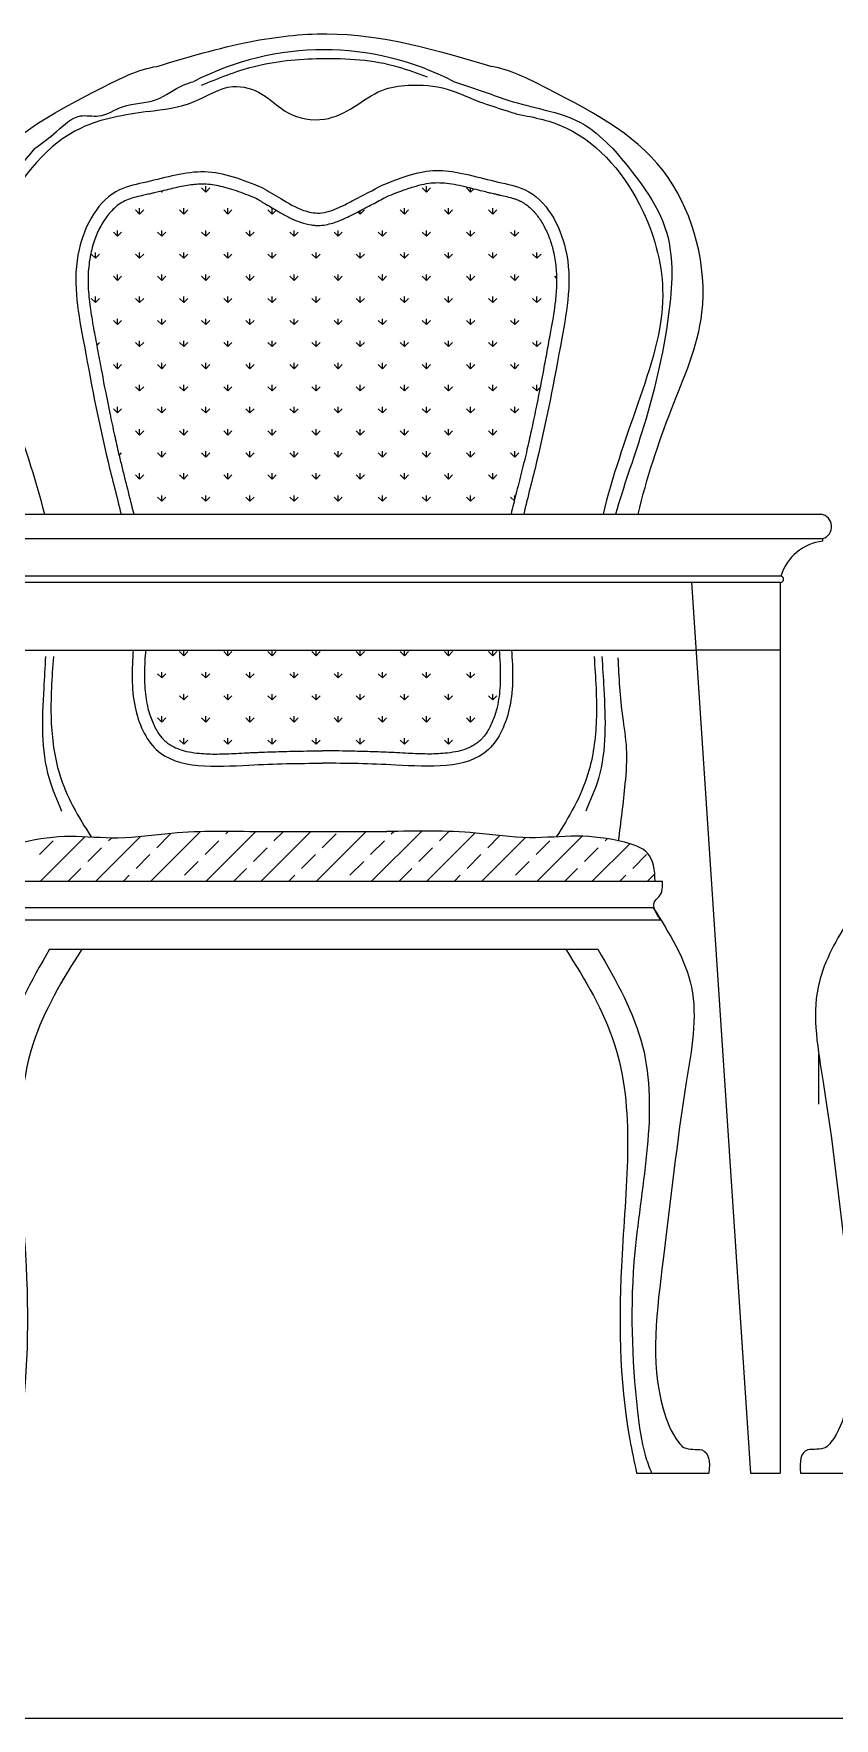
# Model space of a CAD drawing. Header units: millimetres. Extents: x 37301 to 64830, y 24173 to 38860.
# Drawn here: x 44970 to 45622, y 28627 to 29997 of the extents above; entities that cross this region are included whole.
import ezdxf

# ---------------------------------------------------------------- set-up
doc = ezdxf.new("R2010")
doc.units = ezdxf.units.MM
doc.layers.add('www.cad-blocks.net', color=7, linetype='Continuous')

# ---------------------------------------------------------------- blocks, each defined once
blk = doc.blocks.new('A$C6C6C41A0')
for p, q in [((1533.7, 1041.9), (1533, 1042.5)), ((1533.7, 1041.9), (1534.7, 1042.9)), ((1533.7, 1041.9), (1533.7, 1042.7)), ((1569.6, 1041.9), (1566.2, 1045.2)), ((1569.6, 1041.9), (1569.6, 1046.7)), ((1569.6, 1041.9), (1572.9, 1045.2)), ((1749.2, 1041.9), (1745.8, 1045.2)), ((1749.2, 1041.9), (1749.2, 1046.7)), ((1749.2, 1041.9), (1752.5, 1045.2)), ((1785.1, 1041.9), (1781.7, 1045.2)), ((1785.1, 1041.9), (1785.1, 1045.3)), ((1785.1, 1041.9), (1787.8, 1044.6)), ((1515.7, 1023.9), (1515.7, 1028.7)), ((1551.6, 1023.9), (1551.6, 1028.7)), ((1587.5, 1023.9), (1587.5, 1028.7)), ((1623.5, 1023.9), (1623.5, 1028.7)), ((1731.2, 1023.9), (1731.2, 1028.7)), ((1767.2, 1023.9), (1767.2, 1028.7)), ((1803.1, 1023.9), (1803.1, 1028.7)), ((1515.7, 1023.9), (1512.3, 1027.3)), ((1515.7, 1023.9), (1519.1, 1027.3)), ((1551.6, 1023.9), (1548.2, 1027.3)), ((1551.6, 1023.9), (1555, 1027.3)), ((1587.5, 1023.9), (1584.2, 1027.3)), ((1587.5, 1023.9), (1590.9, 1027.3)), ((1623.5, 1023.9), (1620.1, 1027.3)), ((1623.5, 1023.9), (1626.8, 1027.2)), ((1695.3, 1023.9), (1693.4, 1025.8)), ((1695.3, 1023.9), (1698.7, 1027.3)), ((1695.3, 1023.9), (1695.3, 1026.8)), ((1731.2, 1023.9), (1727.9, 1027.3)), ((1731.2, 1023.9), (1734.6, 1027.3)), ((1767.1, 1023.9), (1763.8, 1027.3)), ((1767.1, 1023.9), (1770.5, 1027.3)), ((1803.1, 1023.9), (1799.7, 1027.3)), ((1803.1, 1023.9), (1806.4, 1027.3)), ((1497.7, 1006), (1494.4, 1009.3)), ((1497.7, 1006), (1497.7, 1010.7)), ((1497.7, 1006), (1501.1, 1009.3)), ((1533.7, 1006), (1530.3, 1009.3)), ((1533.7, 1006), (1533.7, 1010.7)), ((1533.7, 1006), (1537, 1009.3)), ((1569.6, 1006), (1566.2, 1009.3)), ((1569.6, 1006), (1569.6, 1010.7)), ((1569.6, 1006), (1572.9, 1009.3)), ((1605.5, 1006), (1602.1, 1009.3)), ((1605.5, 1006), (1605.5, 1010.7)), ((1605.5, 1006), (1608.9, 1009.3)), ((1641.4, 1006), (1638.1, 1009.3)), ((1641.4, 1006), (1641.4, 1010.7)), ((1641.4, 1006), (1644.8, 1009.3)), ((1677.3, 1006), (1674, 1009.3)), ((1677.3, 1006), (1677.3, 1010.7)), ((1677.3, 1006), (1680.7, 1009.3)), ((1713.3, 1006), (1709.9, 1009.3)), ((1713.3, 1006), (1713.3, 1010.7)), ((1713.3, 1006), (1716.6, 1009.3)), ((1749.2, 1006), (1745.8, 1009.3)), ((1749.2, 1006), (1749.2, 1010.7)), ((1749.2, 1006), (1752.5, 1009.3)), ((1785.1, 1006), (1781.7, 1009.3)), ((1785.1, 1006), (1785.1, 1010.7)), ((1785.1, 1006), (1788.5, 1009.3)), ((1821, 1006), (1817.7, 1009.3)), ((1821, 1006), (1821, 1010.7)), ((1821, 1006), (1824.4, 1009.3)), ((1479.8, 988), (1476.4, 991.4)), ((1479.8, 988), (1479.8, 992.8)), ((1479.8, 988), (1483.1, 991.4)), ((1515.7, 988), (1512.3, 991.4)), ((1515.7, 988), (1515.7, 992.8)), ((1515.7, 988), (1519.1, 991.4)), ((1551.6, 988), (1548.2, 991.4)), ((1551.6, 988), (1551.6, 992.8)), ((1551.6, 988), (1555, 991.4)), ((1587.5, 988), (1584.2, 991.4)), ((1587.5, 988), (1587.5, 992.8)), ((1587.5, 988), (1590.9, 991.4)), ((1623.5, 988), (1620.1, 991.4)), ((1623.5, 988), (1623.5, 992.8)), ((1623.5, 988), (1626.8, 991.4)), ((1659.4, 988), (1656, 991.4)), ((1659.4, 988), (1659.4, 992.8)), ((1659.4, 988), (1662.7, 991.4)), ((1695.3, 988), (1691.9, 991.4)), ((1695.3, 988), (1695.3, 992.8)), ((1695.3, 988), (1698.7, 991.4)), ((1731.2, 988), (1727.9, 991.4)), ((1731.2, 988), (1731.2, 992.8)), ((1731.2, 988), (1734.6, 991.4)), ((1767.1, 988), (1763.8, 991.4)), ((1767.1, 988), (1770.5, 991.4)), ((1767.2, 988), (1767.2, 992.8)), ((1803.1, 988), (1799.7, 991.4)), ((1803.1, 988), (1803.1, 992.8)), ((1803.1, 988), (1806.4, 991.4)), ((1839, 988), (1835.6, 991.4)), ((1839, 988), (1839, 992.8)), ((1839, 988), (1842.4, 991.4)), ((1497.7, 970), (1494.4, 973.4)), ((1497.7, 970.1), (1497.7, 974.8)), ((1497.7, 970), (1501.1, 973.4)), ((1533.7, 970), (1530.3, 973.4)), ((1533.7, 970.1), (1533.7, 974.8)), ((1533.7, 970), (1537, 973.4)), ((1569.6, 970), (1566.2, 973.4)), ((1569.6, 970.1), (1569.6, 974.8)), ((1569.6, 970), (1572.9, 973.4)), ((1605.5, 970), (1602.1, 973.4)), ((1605.5, 970.1), (1605.5, 974.8)), ((1605.5, 970), (1608.9, 973.4)), ((1641.4, 970), (1638.1, 973.4)), ((1641.4, 970.1), (1641.4, 974.8)), ((1641.4, 970), (1644.8, 973.4)), ((1677.3, 970), (1674, 973.4)), ((1677.3, 970.1), (1677.3, 974.8)), ((1677.3, 970), (1680.7, 973.4)), ((1713.3, 970), (1709.9, 973.4)), ((1713.3, 970.1), (1713.3, 974.8)), ((1713.3, 970), (1716.6, 973.4)), ((1749.2, 970), (1745.8, 973.4)), ((1749.2, 970.1), (1749.2, 974.8)), ((1749.2, 970), (1752.5, 973.4)), ((1785.1, 970), (1781.7, 973.4)), ((1785.1, 970.1), (1785.1, 974.8)), ((1785.1, 970), (1788.5, 973.4)), ((1821, 970), (1817.7, 973.4)), ((1821, 970.1), (1821, 974.8)), ((1821, 970), (1824.4, 973.4)), ((1855.1, 971.9), (1853.6, 973.4)), ((1479.8, 952.1), (1476.4, 955.4)), ((1479.8, 952.1), (1479.8, 956.9)), ((1479.8, 952.1), (1483.1, 955.4)), ((1515.7, 952.1), (1512.3, 955.4)), ((1515.7, 952.1), (1515.7, 956.9)), ((1515.7, 952.1), (1519.1, 955.4)), ((1551.6, 952.1), (1548.2, 955.4)), ((1551.6, 952.1), (1551.6, 956.9)), ((1551.6, 952.1), (1555, 955.4)), ((1587.5, 952.1), (1584.2, 955.4)), ((1587.5, 952.1), (1587.5, 956.9)), ((1587.5, 952.1), (1590.9, 955.4)), ((1623.5, 952.1), (1620.1, 955.4)), ((1623.5, 952.1), (1623.5, 956.9)), ((1623.5, 952.1), (1626.8, 955.4)), ((1659.4, 952.1), (1656, 955.4)), ((1659.4, 952.1), (1659.4, 956.9)), ((1659.4, 952.1), (1662.7, 955.4)), ((1695.3, 952.1), (1691.9, 955.4)), ((1695.3, 952.1), (1695.3, 956.9)), ((1695.3, 952.1), (1698.7, 955.4)), ((1731.2, 952.1), (1727.9, 955.4)), ((1731.2, 952.1), (1731.2, 956.9)), ((1731.2, 952.1), (1734.6, 955.4)), ((1767.1, 952.1), (1763.8, 955.4)), ((1767.1, 952.1), (1770.5, 955.4)), ((1767.2, 952.1), (1767.2, 956.9)), ((1803.1, 952.1), (1799.7, 955.4)), ((1803.1, 952.1), (1803.1, 956.9)), ((1803.1, 952.1), (1806.4, 955.4)), ((1839, 952.1), (1835.6, 955.4)), ((1839, 952.1), (1839, 956.9)), ((1839, 952.1), (1842.4, 955.4)), ((1497.7, 934.1), (1494.4, 937.5)), ((1497.7, 934.1), (1497.7, 938.9)), ((1497.7, 934.1), (1501.1, 937.5)), ((1533.7, 934.1), (1530.3, 937.5)), ((1533.7, 934.1), (1533.7, 938.9)), ((1533.7, 934.1), (1537, 937.5)), ((1569.6, 934.1), (1566.2, 937.5)), ((1569.6, 934.1), (1569.6, 938.9)), ((1569.6, 934.1), (1572.9, 937.5)), ((1605.5, 934.1), (1602.1, 937.5)), ((1605.5, 934.1), (1605.5, 938.9)), ((1605.5, 934.1), (1608.9, 937.5)), ((1641.4, 934.1), (1638.1, 937.5)), ((1641.4, 934.1), (1641.4, 938.9)), ((1641.4, 934.1), (1644.8, 937.5)), ((1677.3, 934.1), (1674, 937.5)), ((1677.3, 934.1), (1677.3, 938.9)), ((1677.3, 934.1), (1680.7, 937.5)), ((1713.3, 934.1), (1709.9, 937.5)), ((1713.3, 934.1), (1713.3, 938.9)), ((1713.3, 934.1), (1716.6, 937.5)), ((1749.2, 934.1), (1745.8, 937.5)), ((1749.2, 934.1), (1749.2, 938.9)), ((1749.2, 934.1), (1752.5, 937.5)), ((1785.1, 934.1), (1781.7, 937.5)), ((1785.1, 934.1), (1785.1, 938.9)), ((1785.1, 934.1), (1788.5, 937.5)), ((1821, 934.1), (1817.7, 937.5)), ((1821, 934.1), (1821, 938.9)), ((1821, 934.1), (1824.4, 937.5)), ((1480.8, 917.2), (1483.1, 919.5)), ((1515.7, 916.2), (1512.3, 919.5)), ((1515.7, 916.2), (1515.7, 920.9)), ((1515.7, 916.2), (1519.1, 919.5)), ((1551.6, 916.2), (1548.2, 919.5)), ((1551.6, 916.2), (1551.6, 920.9)), ((1551.6, 916.2), (1555, 919.5)), ((1587.5, 916.2), (1584.2, 919.5)), ((1587.5, 916.2), (1587.5, 920.9)), ((1587.5, 916.2), (1590.9, 919.5)), ((1623.5, 916.2), (1620.1, 919.5)), ((1623.5, 916.2), (1623.5, 920.9)), ((1623.5, 916.2), (1626.8, 919.5)), ((1659.4, 916.2), (1656, 919.5)), ((1659.4, 916.2), (1659.4, 920.9)), ((1659.4, 916.2), (1662.7, 919.5)), ((1695.3, 916.2), (1691.9, 919.5)), ((1695.3, 916.2), (1695.3, 920.9)), ((1695.3, 916.2), (1698.7, 919.5)), ((1731.2, 916.2), (1727.9, 919.5)), ((1731.2, 916.2), (1731.2, 920.9)), ((1731.2, 916.2), (1734.6, 919.5)), ((1767.1, 916.2), (1763.8, 919.5)), ((1767.1, 916.2), (1770.5, 919.5)), ((1767.2, 916.2), (1767.2, 920.9)), ((1803.1, 916.2), (1799.7, 919.5)), ((1803.1, 916.2), (1803.1, 920.9)), ((1803.1, 916.2), (1806.4, 919.5)), ((1839, 916.2), (1835.6, 919.5)), ((1839, 916.2), (1839, 920.9)), ((1839, 916.2), (1842.4, 919.5)), ((1497.7, 898.2), (1494.4, 901.6)), ((1497.7, 898.2), (1497.7, 903)), ((1497.7, 898.2), (1501.1, 901.6)), ((1533.7, 898.2), (1530.3, 901.6)), ((1533.7, 898.2), (1533.7, 903)), ((1533.7, 898.2), (1537, 901.6)), ((1569.6, 898.2), (1566.2, 901.6)), ((1569.6, 898.2), (1569.6, 903)), ((1569.6, 898.2), (1572.9, 901.6)), ((1605.5, 898.2), (1602.1, 901.6)), ((1605.5, 898.2), (1605.5, 903)), ((1605.5, 898.2), (1608.9, 901.6)), ((1641.4, 898.2), (1638.1, 901.6)), ((1641.4, 898.2), (1641.4, 903)), ((1641.4, 898.2), (1644.8, 901.6)), ((1677.3, 898.2), (1674, 901.6)), ((1677.3, 898.2), (1677.3, 903)), ((1677.3, 898.2), (1680.7, 901.6)), ((1713.3, 898.2), (1709.9, 901.6)), ((1713.3, 898.2), (1713.3, 903)), ((1713.3, 898.2), (1716.6, 901.6)), ((1749.2, 898.2), (1745.8, 901.6)), ((1749.2, 898.2), (1749.2, 903)), ((1749.2, 898.2), (1752.5, 901.6)), ((1785.1, 898.2), (1781.7, 901.6)), ((1785.1, 898.2), (1785.1, 903)), ((1785.1, 898.2), (1788.5, 901.6)), ((1821, 898.2), (1817.7, 901.6)), ((1821, 898.2), (1821, 903)), ((1821, 898.2), (1824.4, 901.6)), ((1515.7, 880.2), (1512.3, 883.6)), ((1515.7, 880.3), (1515.7, 885)), ((1515.7, 880.2), (1519.1, 883.6)), ((1551.6, 880.2), (1548.2, 883.6)), ((1551.6, 880.3), (1551.6, 885)), ((1551.6, 880.2), (1555, 883.6)), ((1587.5, 880.2), (1584.2, 883.6)), ((1587.5, 880.3), (1587.5, 885)), ((1587.5, 880.2), (1590.9, 883.6)), ((1623.5, 880.2), (1620.1, 883.6)), ((1623.5, 880.3), (1623.5, 885)), ((1623.5, 880.2), (1626.8, 883.6)), ((1659.4, 880.2), (1656, 883.6)), ((1659.4, 880.3), (1659.4, 885)), ((1659.4, 880.2), (1662.7, 883.6)), ((1695.3, 880.2), (1691.9, 883.6)), ((1695.3, 880.3), (1695.3, 885)), ((1695.3, 880.2), (1698.7, 883.6)), ((1731.2, 880.2), (1727.9, 883.6)), ((1731.2, 880.3), (1731.2, 885)), ((1731.2, 880.2), (1734.6, 883.6)), ((1767.1, 880.2), (1763.8, 883.6)), ((1767.1, 880.2), (1770.5, 883.6)), ((1767.2, 880.3), (1767.2, 885)), ((1803.1, 880.2), (1799.7, 883.6)), ((1803.1, 880.3), (1803.1, 885)), ((1803.1, 880.2), (1806.4, 883.6)), ((1839, 880.2), (1835.6, 883.6)), ((1839, 880.3), (1839, 885)), ((1839, 880.2), (1841.6, 882.9)), ((1497.7, 862.3), (1494.4, 865.6)), ((1497.7, 862.3), (1497.7, 867.1)), ((1497.7, 862.3), (1501.1, 865.6)), ((1533.7, 862.3), (1530.3, 865.6)), ((1533.7, 862.3), (1533.7, 867.1)), ((1533.7, 862.3), (1537, 865.6)), ((1569.6, 862.3), (1566.2, 865.6)), ((1569.6, 862.3), (1569.6, 867.1)), ((1569.6, 862.3), (1572.9, 865.6)), ((1605.5, 862.3), (1602.1, 865.6)), ((1605.5, 862.3), (1605.5, 867.1)), ((1605.5, 862.3), (1608.9, 865.6)), ((1641.4, 862.3), (1638.1, 865.6)), ((1641.4, 862.3), (1641.4, 867.1)), ((1641.4, 862.3), (1644.8, 865.6)), ((1677.3, 862.3), (1674, 865.6)), ((1677.3, 862.3), (1677.3, 867.1)), ((1677.3, 862.3), (1680.7, 865.6)), ((1713.3, 862.3), (1709.9, 865.6)), ((1713.3, 862.3), (1713.3, 867.1)), ((1713.3, 862.3), (1716.6, 865.6)), ((1749.2, 862.3), (1745.8, 865.6)), ((1749.2, 862.3), (1749.2, 867.1)), ((1749.2, 862.3), (1752.5, 865.6)), ((1785.1, 862.3), (1781.7, 865.6)), ((1785.1, 862.3), (1785.1, 867.1)), ((1785.1, 862.3), (1788.5, 865.6)), ((1821, 862.3), (1817.7, 865.6)), ((1821, 862.3), (1821, 867.1)), ((1821, 862.3), (1824.4, 865.6)), ((1515.7, 844.3), (1512.3, 847.7)), ((1515.7, 844.3), (1515.7, 849.1)), ((1515.7, 844.3), (1519.1, 847.7)), ((1551.6, 844.3), (1548.2, 847.7)), ((1551.6, 844.3), (1551.6, 849.1)), ((1551.6, 844.3), (1555, 847.7)), ((1587.5, 844.3), (1584.2, 847.7)), ((1587.5, 844.3), (1587.5, 849.1)), ((1587.5, 844.3), (1590.9, 847.7)), ((1623.5, 844.3), (1620.1, 847.7)), ((1623.5, 844.3), (1623.5, 849.1)), ((1623.5, 844.3), (1626.8, 847.7)), ((1659.4, 844.3), (1656, 847.7)), ((1659.4, 844.3), (1659.4, 849.1)), ((1659.4, 844.3), (1662.7, 847.7)), ((1695.3, 844.3), (1691.9, 847.7)), ((1695.3, 844.3), (1695.3, 849.1)), ((1695.3, 844.3), (1698.7, 847.7)), ((1731.2, 844.3), (1727.9, 847.7)), ((1731.2, 844.3), (1731.2, 849.1)), ((1731.2, 844.3), (1734.6, 847.7)), ((1767.1, 844.3), (1763.8, 847.7)), ((1767.1, 844.3), (1770.5, 847.7)), ((1767.2, 844.3), (1767.2, 849.1)), ((1803.1, 844.3), (1799.7, 847.7)), ((1803.1, 844.3), (1803.1, 849.1)), ((1803.1, 844.3), (1806.4, 847.7)), ((1499.1, 827.7), (1501.1, 829.7)), ((1533.7, 826.3), (1530.3, 829.7)), ((1533.7, 826.4), (1533.7, 831.1)), ((1533.7, 826.3), (1537, 829.7)), ((1569.6, 826.3), (1566.2, 829.7)), ((1569.6, 826.4), (1569.6, 831.1)), ((1569.6, 826.3), (1572.9, 829.7)), ((1605.5, 826.3), (1602.1, 829.7)), ((1605.5, 826.4), (1605.5, 831.1)), ((1605.5, 826.3), (1608.9, 829.7)), ((1641.4, 826.3), (1638.1, 829.7)), ((1641.4, 826.4), (1641.4, 831.1)), ((1641.4, 826.3), (1644.8, 829.7)), ((1677.3, 826.3), (1674, 829.7)), ((1677.3, 826.4), (1677.3, 831.1)), ((1677.3, 826.3), (1680.7, 829.7)), ((1713.3, 826.3), (1709.9, 829.7)), ((1713.3, 826.4), (1713.3, 831.1)), ((1713.3, 826.3), (1716.6, 829.7)), ((1749.2, 826.3), (1745.8, 829.7)), ((1749.2, 826.4), (1749.2, 831.1)), ((1749.2, 826.3), (1752.5, 829.7)), ((1785.1, 826.3), (1781.7, 829.7)), ((1785.1, 826.4), (1785.1, 831.1)), ((1785.1, 826.3), (1788.5, 829.7)), ((1821, 826.3), (1817.7, 829.7)), ((1821, 826.4), (1821, 831.1)), ((1821, 826.3), (1824.4, 829.7)), ((1515.7, 808.4), (1512.3, 811.8)), ((1515.7, 808.4), (1515.7, 813.2)), ((1515.7, 808.4), (1519.1, 811.8)), ((1551.6, 808.4), (1548.2, 811.8)), ((1551.6, 808.4), (1551.6, 813.2)), ((1551.6, 808.4), (1555, 811.8)), ((1587.5, 808.4), (1584.2, 811.8)), ((1587.5, 808.4), (1587.5, 813.2)), ((1587.5, 808.4), (1590.9, 811.8)), ((1623.5, 808.4), (1620.1, 811.8)), ((1623.5, 808.4), (1623.5, 813.2)), ((1623.5, 808.4), (1626.8, 811.8)), ((1659.4, 808.4), (1656, 811.8)), ((1659.4, 808.4), (1659.4, 813.2)), ((1659.4, 808.4), (1662.7, 811.8)), ((1695.3, 808.4), (1691.9, 811.8)), ((1695.3, 808.4), (1695.3, 813.2)), ((1695.3, 808.4), (1698.7, 811.8)), ((1731.2, 808.4), (1727.9, 811.8)), ((1731.2, 808.4), (1731.2, 813.2)), ((1731.2, 808.4), (1734.6, 811.8)), ((1767.1, 808.4), (1763.8, 811.8)), ((1767.1, 808.4), (1770.5, 811.8)), ((1767.2, 808.4), (1767.2, 813.2)), ((1803.1, 808.4), (1799.7, 811.8)), ((1803.1, 808.4), (1803.1, 813.2)), ((1803.1, 808.4), (1806.4, 811.8)), ((1533.7, 790.5), (1533.7, 795.2)), ((1569.6, 790.5), (1569.6, 795.2)), ((1605.5, 790.5), (1605.5, 795.2)), ((1641.4, 790.5), (1641.4, 795.2)), ((1677.3, 790.5), (1677.3, 795.2)), ((1713.3, 790.5), (1713.3, 795.2)), ((1749.2, 790.5), (1749.2, 795.2)), ((1785.1, 790.5), (1785.1, 795.2)), ((1821, 792.3), (1821, 795.2)), ((1533.7, 790.4), (1530.3, 793.8)), ((1533.7, 790.4), (1537, 793.8)), ((1569.6, 790.4), (1566.2, 793.8)), ((1569.6, 790.4), (1572.9, 793.8)), ((1605.5, 790.4), (1602.1, 793.8)), ((1605.5, 790.4), (1608.9, 793.8)), ((1641.4, 790.4), (1638.1, 793.8)), ((1641.4, 790.4), (1644.8, 793.8)), ((1677.3, 790.4), (1674, 793.8)), ((1677.3, 790.4), (1680.7, 793.8)), ((1713.3, 790.4), (1709.9, 793.8)), ((1713.3, 790.4), (1716.6, 793.8)), ((1749.2, 790.4), (1745.8, 793.8)), ((1749.2, 790.4), (1752.5, 793.8)), ((1785.1, 790.4), (1781.7, 793.8)), ((1785.1, 790.4), (1788.5, 793.8)), ((1820.7, 790.8), (1817.7, 793.8)), ((587.7, 780), (2070.4, 780)), ((586.4, 760), (2071.7, 760)), ((2071.7, 757.9), (2071.7, 760)), ((2037.8, 729.5), (620.4, 729.5)), ((621.2, 724.5), (2036.9, 724.5)), ((1964.9, 724.5), (2012.8, 0)), ((2036.9, 724.5), (2036.9, 669.4)), ((689.5, 669.4), (1968.6, 669.4)), ((1551.6, 664.7), (1548.2, 668.1)), ((1551.6, 664.7), (1551.6, 669.4)), ((1551.6, 664.7), (1555, 668.1)), ((1587.5, 664.7), (1584.2, 668.1)), ((1587.5, 664.7), (1587.5, 669.4)), ((1587.5, 664.7), (1590.9, 668.1)), ((1623.5, 664.7), (1620.1, 668.1)), ((1623.5, 664.7), (1623.5, 669.4)), ((1623.5, 664.7), (1626.8, 668.1)), ((1659.4, 664.7), (1656, 668.1)), ((1659.4, 664.7), (1659.4, 669.4)), ((1659.4, 664.7), (1662.7, 668.1)), ((1695.3, 664.7), (1691.9, 668.1)), ((1695.3, 664.7), (1695.3, 669.4)), ((1695.3, 664.7), (1698.7, 668.1)), ((1731.2, 664.7), (1727.9, 668.1)), ((1731.2, 664.7), (1731.2, 669.4)), ((1731.2, 664.7), (1734.6, 668.1)), ((1767.1, 664.7), (1763.8, 668.1)), ((1767.1, 664.7), (1770.5, 668.1)), ((1767.2, 664.7), (1767.2, 669.4)), ((1803.1, 664.7), (1799.7, 668.1)), ((1803.1, 664.7), (1803.1, 669.4)), ((1803.1, 664.7), (1806.4, 668.1)), ((2036.9, 669.4), (1968.6, 669.4)), ((2036.9, 669.4), (2036.9, 0)), ((1533.7, 646.7), (1530.3, 650.1)), ((1533.7, 646.8), (1533.7, 651.5)), ((1533.7, 646.7), (1537, 650.1)), ((1569.6, 646.7), (1566.2, 650.1)), ((1569.6, 646.8), (1569.6, 651.5)), ((1569.6, 646.7), (1572.9, 650.1)), ((1605.5, 646.7), (1602.1, 650.1)), ((1605.5, 646.8), (1605.5, 651.5)), ((1605.5, 646.7), (1608.9, 650.1)), ((1641.4, 646.7), (1638.1, 650.1)), ((1641.4, 646.8), (1641.4, 651.5)), ((1641.4, 646.7), (1644.8, 650.1)), ((1677.3, 646.7), (1674, 650.1)), ((1677.3, 646.8), (1677.3, 651.5)), ((1677.3, 646.7), (1680.7, 650.1)), ((1713.3, 646.7), (1709.9, 650.1)), ((1713.3, 646.8), (1713.3, 651.5)), ((1713.3, 646.7), (1716.6, 650.1)), ((1749.2, 646.7), (1745.8, 650.1)), ((1749.2, 646.8), (1749.2, 651.5)), ((1749.2, 646.7), (1752.5, 650.1)), ((1785.1, 646.7), (1781.7, 650.1)), ((1785.1, 646.8), (1785.1, 651.5)), ((1785.1, 646.7), (1788.5, 650.1)), ((1551.6, 628.8), (1548.2, 632.2)), ((1551.6, 628.8), (1551.6, 633.6)), ((1551.6, 628.8), (1555, 632.2)), ((1587.5, 628.8), (1584.2, 632.2)), ((1587.5, 628.8), (1587.5, 633.6)), ((1587.5, 628.8), (1590.9, 632.2)), ((1623.5, 628.8), (1620.1, 632.2)), ((1623.5, 628.8), (1623.5, 633.6)), ((1623.5, 628.8), (1626.8, 632.2)), ((1659.4, 628.8), (1656, 632.2)), ((1659.4, 628.8), (1659.4, 633.6)), ((1659.4, 628.8), (1662.7, 632.2)), ((1695.3, 628.8), (1691.9, 632.2)), ((1695.3, 628.8), (1695.3, 633.6)), ((1695.3, 628.8), (1698.7, 632.2)), ((1731.2, 628.8), (1727.9, 632.2)), ((1731.2, 628.8), (1731.2, 633.6)), ((1731.2, 628.8), (1734.6, 632.2)), ((1767.1, 628.8), (1763.8, 632.2)), ((1767.1, 628.8), (1770.5, 632.2)), ((1767.2, 628.8), (1767.2, 633.6)), ((1803.1, 628.8), (1799.7, 632.2)), ((1803.1, 628.8), (1803.1, 633.6)), ((1803.1, 628.8), (1806.4, 632.2)), ((1533.7, 610.8), (1530.3, 614.2)), ((1533.7, 610.9), (1533.7, 615.6)), ((1533.7, 610.8), (1537, 614.2)), ((1569.6, 610.8), (1566.2, 614.2)), ((1569.6, 610.9), (1569.6, 615.6)), ((1569.6, 610.8), (1572.9, 614.2)), ((1605.5, 610.8), (1602.1, 614.2)), ((1605.5, 610.9), (1605.5, 615.6)), ((1605.5, 610.8), (1608.9, 614.2)), ((1641.4, 610.8), (1638.1, 614.2)), ((1641.4, 610.9), (1641.4, 615.6)), ((1641.4, 610.8), (1644.8, 614.2)), ((1677.3, 610.8), (1674, 614.2)), ((1677.3, 610.9), (1677.3, 615.6)), ((1677.3, 610.8), (1680.7, 614.2)), ((1713.3, 610.8), (1709.9, 614.2)), ((1713.3, 610.9), (1713.3, 615.6)), ((1713.3, 610.8), (1716.6, 614.2)), ((1749.2, 610.8), (1745.8, 614.2)), ((1749.2, 610.9), (1749.2, 615.6)), ((1749.2, 610.8), (1752.5, 614.2)), ((1785.1, 610.8), (1781.7, 614.2)), ((1785.1, 610.9), (1785.1, 615.6)), ((1785.1, 610.8), (1788.5, 614.2)), ((1551.6, 592.9), (1548.2, 596.2)), ((1551.6, 592.9), (1551.6, 597.7)), ((1551.6, 592.9), (1555, 596.2)), ((1587.5, 592.9), (1584.2, 596.2)), ((1587.5, 592.9), (1587.5, 597.7)), ((1587.5, 592.9), (1590.9, 596.2)), ((1623.5, 592.9), (1620.1, 596.2)), ((1623.5, 592.9), (1623.5, 597.7)), ((1623.5, 592.9), (1626.8, 596.2)), ((1659.4, 592.9), (1656, 596.2)), ((1659.4, 592.9), (1659.4, 597.7)), ((1659.4, 592.9), (1662.7, 596.2)), ((1695.3, 592.9), (1691.9, 596.2)), ((1695.3, 592.9), (1695.3, 597.7)), ((1695.3, 592.9), (1698.7, 596.2)), ((1731.2, 592.9), (1727.9, 596.2)), ((1731.2, 592.9), (1731.2, 597.7)), ((1731.2, 592.9), (1734.6, 596.2)), ((1767.1, 592.9), (1763.8, 596.2)), ((1767.1, 592.9), (1770.5, 596.2)), ((1767.2, 592.9), (1767.2, 597.7)), ((1524.9, 481.4), (1565.4, 521.9)), ((1569.8, 481.4), (1610.3, 521.9)), ((1585.8, 519.8), (1588.1, 522.1)), ((1614.2, 521.8), (1716.9, 521.8)), ((1614.7, 481.4), (1655.1, 521.8)), ((1625.1, 514.2), (1632.7, 521.8)), ((1659.6, 481.4), (1700, 521.8)), ((1704.5, 481.4), (1745.3, 522.2)), ((1720.5, 519.8), (1722.6, 521.9)), ((1759.8, 514.2), (1767.4, 521.8)), ((1434.3, 503), (1445.5, 514.2)), ((1435.1, 481.4), (1471.5, 517.7)), ((1473.6, 497.4), (1484.8, 508.6)), ((1480, 481.4), (1516.5, 517.9)), ((1490.4, 514.2), (1493, 516.8)), ((1529.7, 508.6), (1540.9, 519.8)), ((1569, 503), (1580.2, 514.2)), ((1608.3, 497.4), (1619.5, 508.6)), ((1664.4, 508.6), (1675.6, 519.8)), ((1703.7, 503), (1714.9, 514.2)), ((1743, 497.4), (1754.2, 508.6)), ((1749.4, 481.4), (1788.6, 520.6)), ((1794.3, 481.4), (1829.8, 516.9)), ((1799.1, 508.6), (1809, 518.5)), ((1838.4, 503), (1849.6, 514.2)), ((1839.2, 481.4), (1875.8, 518)), ((1877.7, 497.4), (1888.9, 508.6)), ((1884.1, 481.4), (1914.7, 511.9)), ((1894.5, 514.2), (1896.3, 516)), ((1512.9, 491.8), (1524.1, 503)), ((1552.2, 486.2), (1563.4, 497.4)), ((1647.6, 491.8), (1658.8, 503)), ((1686.9, 486.2), (1698.1, 497.4)), ((1782.3, 491.8), (1793.5, 503)), ((1821.6, 486.2), (1832.8, 497.4)), ((1917, 491.8), (1928.2, 503)), ((1390, 481.4), (1941.2, 481.4)), ((1457.6, 481.4), (1468, 491.8)), ((1502.5, 481.4), (1507.3, 486.2)), ((1592.3, 481.4), (1602.7, 491.8)), ((1637.2, 481.4), (1642, 486.2)), ((1727, 481.4), (1737.4, 491.8)), ((1771.9, 481.4), (1776.7, 486.2)), ((1861.7, 481.4), (1872.1, 491.8)), ((1906.6, 481.4), (1911.4, 486.2)), ((1929, 481.4), (1935, 487.3)), ((1397.6, 460), (1933.5, 460)), ((1391.3, 450), (1939.9, 450)), ((1442.5, 426), (1888.6, 426)), ((2068.5, 300), (2068.5, 340.7)), ((1920.2, 0), (1979.1, 0)), ((2012.8, 0), (2036.9, 0)), ((2053.6, 0), (2112.6, 0))]:
    blk.add_line(p, q)
for centre, radius, start, end in [((1665.6, 928), 229.6, 62.6078, 117.3922), ((2068.6, 769.8), 10.3, 287.8722, 79.7098), ((2075.9, 718.3), 39.8, 96.0836, 163.6513), ((2037.3, 727), 2.58, 260.2059, 80.2059)]:
    blk.add_arc(centre, radius, start, end)
for points, knots in [([(1529.8, 1144), (1554.8, 1151.7), (1599.9, 1165), (1693.1, 1176.2), (1758, 1157.4), (1802.5, 1143.9)], [8.792506, 8.792506, 8.792506, 8.792506, 87.086054, 149.951699, 287.085041, 287.085041, 287.085041, 287.085041]), ([(1357.9, 942.8), (1357.9, 943.1), (1353.3, 981.3), (1376.7, 1069.2), (1453.4, 1110.9), (1515.5, 1142.2), (1529.8, 1144)], [462.049416, 462.049416, 462.049416, 462.049416, 462.817228, 576.223654, 699.089926, 742.250062, 742.250062, 742.250062, 742.250062]), ([(1921.4, 780), (1928.4, 809.2), (1946.2, 863.3), (1985.9, 951.1), (1954.5, 1069.2), (1878, 1110.8), (1816.5, 1141.8), (1802.5, 1143.9)], [291.067804, 291.067804, 291.067804, 291.067804, 380.861255, 462.817228, 576.223654, 699.089926, 741.093451, 741.093451, 741.093451, 741.093451]), ([(1522.2, 1107.5), (1535.1, 1109), (1559.3, 1111.8), (1587.8, 1131.8), (1617.3, 1123), (1635.8, 1103.1), (1665.7, 1098), (1690.9, 1110.5), (1710.8, 1126), (1737.7, 1129.8), (1765.4, 1127.8), (1790.4, 1115.4), (1809.9, 1109.6), (1820.2, 1106.2), (1823.4, 1105.1)], [0, 0, 0, 0, 38.721868, 72.588198, 96.805761, 123.093578, 153.0771, 179.565128, 205.596601, 227.377586, 259.110803, 287.49115, 310.043261, 320.134268, 320.134268, 320.134268, 320.134268]), ([(1522.2, 1107.5), (1503.5, 1104.6), (1453.7, 1097), (1403.2, 1035), (1382, 951), (1410.1, 869), (1430.9, 810), (1438.2, 780)], [0, 0, 0, 0, 55.801901, 147.727656, 217.816849, 308.418063, 401.254476, 401.254476, 401.254476, 401.254476]), ([(1823.4, 1105.1), (1837.2, 1102.8), (1880.8, 1092.9), (1928, 1035), (1949.1, 951), (1921.1, 869), (1900.2, 810), (1892.9, 780)], [14.412041, 14.412041, 14.412041, 14.412041, 55.801901, 147.727656, 217.816849, 308.418063, 401.254476, 401.254476, 401.254476, 401.254476]), ([(1430.3, 1077.2), (1412, 1055.6), (1378.8, 1016.4), (1382.8, 952.3), (1388.5, 918.7), (1390.9, 907.1)], [0, 0, 0, 0, 81.643458, 147.539322, 183.187402, 183.187402, 183.187402, 183.187402]), ([(1900.8, 1077.2), (1919.2, 1055.6), (1952.4, 1016.4), (1947, 930.1), (1928.8, 855.5), (1909.4, 802.1), (1903.1, 780)], [0, 0, 0, 0, 81.643458, 147.539322, 246.629534, 315.471525, 315.471525, 315.471525, 315.471525]), ([(1615.7, 1045.3), (1600, 1051.9), (1568.2, 1063.7), (1530, 1051.2), (1486.5, 1043.5), (1457.3, 989.9), (1471.4, 912.8), (1484.7, 841.2), (1497.2, 794.2), (1500.6, 780)], [0, 0, 0, 0, 47.55606, 95.627262, 118.504912, 177.308496, 249.601348, 352.142559, 395.846125, 395.846125, 395.846125, 395.846125]), ([(1713.2, 1047.5), (1736.1, 1056.7), (1760.7, 1063.7), (1798.9, 1051.2), (1842.4, 1043.5), (1871.6, 989.9), (1857.5, 912.8), (1844.2, 841.2), (1831.7, 794.2), (1828.3, 780)], [0, 0, 0, 0, 47.55606, 95.627262, 118.504912, 177.308496, 249.601348, 352.142559, 395.846125, 395.846125, 395.846125, 395.846125]), ([(1611.9, 1036.1), (1606.6, 1038.3), (1601.4, 1040.3), (1591.3, 1043.9), (1586.4, 1045.4), (1579.3, 1047), (1577.1, 1047.4), (1572.8, 1048), (1570.7, 1048.2), (1567.8, 1048.3), (1566.9, 1048.3), (1565.1, 1048.3), (1564.2, 1048.2), (1561.4, 1048.1), (1559.5, 1047.9), (1553.7, 1047.2), (1549.5, 1046.4), (1541.1, 1044.5), (1536.7, 1043.4), (1530.7, 1041.9), (1529.1, 1041.6), (1526.6, 1041), (1525.6, 1040.7), (1523.9, 1040.3), (1523.2, 1040.2), (1521.7, 1039.9), (1521, 1039.7), (1518.9, 1039.2), (1517.5, 1038.9), (1513.8, 1038.1), (1511.5, 1037.5), (1507.4, 1036.2), (1505.5, 1035.5), (1502.1, 1033.9), (1500.4, 1032.9), (1497.2, 1030.6), (1495.6, 1029.3), (1492.7, 1026.4), (1491.2, 1024.8), (1487.6, 1020.1), (1485.5, 1016.8), (1481.7, 1009.7), (1480.1, 1005.9), (1478, 999.7), (1477.4, 997.5), (1475.4, 989.8), (1474.6, 984.5), (1473.7, 973.8), (1473.7, 968.4), (1474.3, 957.4), (1475, 951.9), (1476.6, 940.8), (1477.5, 935.1), (1479.1, 926.6), (1479.6, 923.8), (1480.7, 918.1), (1481.2, 915.3), (1482.7, 906.8), (1483.8, 901.2), (1487, 884.3), (1489.2, 873.1), (1492.7, 856), (1494, 850.1), (1496.4, 839.1), (1497.5, 834.1), (1499.5, 825.6), (1500.4, 822.2), (1502.1, 815.3), (1502.9, 811.8), (1505.6, 801.5), (1507.3, 794.5), (1509.7, 785), (1510.3, 782.5), (1510.9, 780)], [0, 0, 0, 0, 16.105718, 16.105718, 32.211437, 32.211437, 39.742687, 39.742687, 47.097692, 47.097692, 50.322748, 50.322748, 53.547804, 53.547804, 59.997916, 59.997916, 73.610837, 73.610837, 87.223759, 87.223759, 91.804123, 91.804123, 94.666317, 94.666317, 96.788074, 96.788074, 98.909831, 98.909831, 103.153345, 103.153345, 110.832456, 110.832456, 118.511567, 118.511567, 126.190678, 126.190678, 133.869788, 133.869788, 141.548899, 141.548899, 154.448863, 154.448863, 167.348826, 167.348826, 174.7775, 174.7775, 192.283462, 192.283462, 209.789424, 209.789424, 227.295386, 227.295386, 244.801348, 244.801348, 253.395548, 253.395548, 261.989749, 261.989749, 279.178151, 279.178151, 313.554954, 313.554954, 331.989422, 331.989422, 347.636767, 347.636767, 358.375965, 358.375965, 369.115163, 369.115163, 390.593559, 390.593559, 398.214888, 398.214888, 398.214888, 398.214888]), ([(1716.9, 1038.2), (1722.1, 1040.3), (1726.6, 1042.1), (1734.5, 1044.9), (1737.8, 1045.9), (1743.9, 1047.7), (1746.6, 1048.3), (1751.7, 1049.2), (1754.1, 1049.4), (1758.9, 1049.6), (1761.2, 1049.5), (1766.3, 1049.1), (1769, 1048.7), (1774.6, 1047.7), (1777.5, 1047.1), (1785.1, 1045.3), (1789.9, 1044), (1796.4, 1042.4), (1798, 1042), (1800.9, 1041.3), (1802.3, 1041), (1804.6, 1040.4), (1805.6, 1040.2), (1807.4, 1039.8), (1808.3, 1039.6), (1811, 1039), (1812.7, 1038.6), (1816.6, 1037.7), (1818.8, 1037.1), (1821.6, 1036.2), (1822.4, 1035.9), (1823.7, 1035.4), (1824.3, 1035.1), (1825.2, 1034.7), (1825.5, 1034.5), (1826.3, 1034.2), (1826.7, 1034), (1827.7, 1033.3), (1828.5, 1032.9), (1830.6, 1031.5), (1832, 1030.4), (1835.6, 1027.2), (1837.7, 1024.9), (1841.6, 1019.7), (1843.4, 1016.8), (1846.6, 1010.7), (1848.1, 1007.5), (1850.6, 1000.8), (1851.6, 997.4), (1853.5, 989.5), (1854.2, 985.1), (1855, 976.1), (1855.2, 971.6), (1854.9, 962.6), (1854.6, 958), (1853.3, 946.3), (1852.1, 939.1), (1850.4, 929.7), (1850, 927.5), (1849.1, 922.9), (1848.7, 920.4), (1847.7, 915.4), (1847.3, 912.9), (1845.9, 905.4), (1845, 900.4), (1842.1, 885.4), (1840.2, 875.5), (1837, 859.5), (1835.7, 853.5), (1833.3, 842.5), (1832.1, 837.4), (1830.3, 829.4), (1829.6, 826.4), (1828.1, 820.3), (1827.3, 817.3), (1825.1, 808.2), (1823.5, 802.1), (1820.6, 790.7), (1819.3, 785.4), (1818, 780)], [0, 0, 0, 0, 10.904232, 10.904232, 20.800128, 20.800128, 30.696024, 30.696024, 40.59192, 40.59192, 50.487816, 50.487816, 60.383713, 60.383713, 70.279609, 70.279609, 85.347561, 85.347561, 90.045425, 90.045425, 94.118077, 94.118077, 96.827117, 96.827117, 99.536157, 99.536157, 104.954236, 104.954236, 112.394304, 112.394304, 115.682619, 115.682619, 117.97601, 117.97601, 119.667521, 119.667521, 121.359032, 121.359032, 124.742054, 124.742054, 131.508098, 131.508098, 142.64484, 142.64484, 153.781581, 153.781581, 164.918323, 164.918323, 176.055064, 176.055064, 190.674983, 190.674983, 205.294902, 205.294902, 219.91482, 219.91482, 242.351663, 242.351663, 248.876449, 248.876449, 256.498202, 256.498202, 264.119955, 264.119955, 279.363462, 279.363462, 309.850476, 309.850476, 328.535926, 328.535926, 344.102059, 344.102059, 353.55662, 353.55662, 363.011181, 363.011181, 381.920303, 381.920303, 398.215294, 398.215294, 398.215294, 398.215294]), ([(1610.7, 1036.6), (1613.3, 1035.1), (1615.9, 1033.6), (1620.2, 1031.1), (1621.9, 1030.1), (1624.9, 1028.4), (1626.1, 1027.6), (1628.8, 1026), (1630.1, 1025.2), (1634.1, 1023), (1636.8, 1021.5), (1642, 1019), (1644.5, 1018), (1649.8, 1016.3), (1652.6, 1015.6), (1656.7, 1015), (1657.8, 1014.9), (1660.1, 1014.7), (1661.3, 1014.7), (1664.7, 1014.9), (1666.7, 1015.2), (1670.6, 1016), (1672.5, 1016.5), (1676.1, 1017.7), (1677.7, 1018.3), (1680.3, 1019.4), (1681.2, 1019.8), (1684, 1021.1), (1685.9, 1022), (1689.9, 1024), (1692, 1025.1), (1694.9, 1026.6), (1695.9, 1027.1), (1697.7, 1028.1), (1698.6, 1028.6), (1701.4, 1030), (1703.3, 1031), (1708.8, 1033.9), (1712.5, 1035.9), (1716.8, 1038.1), (1717.3, 1038.4), (1717.8, 1038.6)], [0, 0, 0, 0, 9.009067, 9.009067, 14.968217, 14.968217, 19.51752, 19.51752, 24.066823, 24.066823, 32.423227, 32.423227, 39.269201, 39.269201, 46.115176, 46.115176, 48.588894, 48.588894, 51.245864, 51.245864, 55.849558, 55.849558, 60.453251, 60.453251, 65.056944, 65.056944, 67.673256, 67.673256, 73.546329, 73.546329, 80.477146, 80.477146, 83.612134, 83.612134, 86.747123, 86.747123, 93.017099, 93.017099, 105.557052, 105.557052, 107.347357, 107.347357, 107.347357, 107.347357]), ([(1439.1, 664.1), (1438.7, 655.5), (1436.6, 622), (1434.8, 578.4), (1448.5, 547.2), (1452.3, 538.5)], [433.0057, 433.0057, 433.0057, 433.0057, 458.743831, 532.075239, 560.351694, 560.351694, 560.351694, 560.351694]), ([(1445.6, 664.2), (1444.3, 647), (1442.1, 614.9), (1448.7, 563.3), (1465.7, 533.8), (1476.3, 517.5)], [518.798653, 518.798653, 518.798653, 518.798653, 570.415761, 614.623807, 672.188428, 672.188428, 672.188428, 672.188428]), ([(1510.5, 669.4), (1509.5, 654), (1508.1, 625.8), (1531.5, 570.7), (1601.6, 576.5), (1644.9, 577.3), (1664.5, 577.4)], [507.338789, 507.338789, 507.338789, 507.338789, 553.686663, 592.311763, 668.773506, 728.504077, 728.504077, 728.504077, 728.504077]), ([(1520.6, 669.4), (1520.3, 666.4), (1520.1, 663.3), (1519.7, 654.2), (1519.5, 648.3), (1520, 636.5), (1520.6, 630.8), (1522.6, 621.3), (1523.7, 617.5), (1526.4, 610.3), (1527.9, 606.9), (1531, 601.7), (1532.4, 599.8), (1534.4, 597.5), (1535, 596.9), (1536, 595.9), (1536.5, 595.4), (1537.5, 594.5), (1538, 594.1), (1539.6, 592.9), (1540.8, 592.2), (1543.9, 590.4), (1546.1, 589.4), (1550.8, 587.8), (1553.3, 587.1), (1558.6, 586.1), (1561.5, 585.7), (1569, 585), (1573.9, 584.8), (1583.9, 584.9), (1589.1, 585.1), (1597.3, 585.5), (1600.3, 585.7), (1604.9, 585.9), (1606.5, 586), (1609.6, 586.1), (1611.2, 586.2), (1615.9, 586.4), (1619, 586.5), (1628.1, 586.8), (1634.1, 587), (1648.2, 587.3), (1656.2, 587.4), (1664.4, 587.4)], [506.624873, 506.624873, 506.624873, 506.624873, 515.943672, 515.943672, 534.814543, 534.814543, 553.685415, 553.685415, 566.237541, 566.237541, 578.789667, 578.789667, 587.752243, 587.752243, 591.086932, 591.086932, 593.946777, 593.946777, 596.806622, 596.806622, 602.526313, 602.526313, 611.870326, 611.870326, 621.21434, 621.21434, 630.558353, 630.558353, 645.025039, 645.025039, 659.491725, 659.491725, 667.873146, 667.873146, 672.354988, 672.354988, 676.836831, 676.836831, 685.800515, 685.800515, 703.727885, 703.727885, 728.504077, 728.504077, 728.504077, 728.504077]), ([(1818.4, 669.4), (1819.5, 654), (1820.8, 625.8), (1797.4, 570.7), (1727.3, 576.5), (1684, 577.3), (1664.5, 577.4)], [507.338789, 507.338789, 507.338789, 507.338789, 553.686663, 592.311763, 668.773506, 728.504077, 728.504077, 728.504077, 728.504077]), ([(1808.3, 669.4), (1808.6, 665.6), (1808.9, 661.9), (1809.3, 652.1), (1809.4, 646.1), (1808.7, 634.5), (1808, 628.7), (1805.8, 619.3), (1804.6, 615.7), (1801.9, 608.8), (1800.3, 605.6), (1797.5, 601.2), (1796.3, 599.6), (1794.6, 597.6), (1794, 596.9), (1792.9, 595.8), (1792.4, 595.4), (1791.3, 594.5), (1790.8, 594.1), (1789.2, 592.9), (1788, 592.1), (1784.8, 590.3), (1782.7, 589.4), (1778, 587.8), (1775.4, 587.1), (1770, 586.1), (1767.2, 585.7), (1759.6, 585), (1754.7, 584.8), (1744.7, 584.9), (1739.5, 585.1), (1731.2, 585.5), (1728.2, 585.7), (1722.1, 586), (1719.2, 586.1), (1713.4, 586.4), (1710.5, 586.5), (1702.1, 586.8), (1696.5, 586.9), (1682.1, 587.3), (1673.4, 587.4), (1664.5, 587.4)], [506.62489, 506.62489, 506.62489, 506.62489, 518.189853, 518.189853, 537.052268, 537.052268, 555.914683, 555.914683, 568.120153, 568.120153, 580.325623, 580.325623, 587.466989, 587.466989, 591.149696, 591.149696, 594.038363, 594.038363, 596.927031, 596.927031, 602.704365, 602.704365, 612.073334, 612.073334, 621.442303, 621.442303, 630.811271, 630.811271, 645.312405, 645.312405, 659.813539, 659.813539, 668.379464, 668.379464, 676.67719, 676.67719, 684.974916, 684.974916, 701.570369, 701.570369, 728.504077, 728.504077, 728.504077, 728.504077]), ([(1885.6, 664.2), (1886.8, 647), (1889.1, 614.9), (1882.4, 563.3), (1865.4, 533.8), (1854.8, 517.5)], [518.798608, 518.798608, 518.798608, 518.798608, 570.415761, 614.623807, 672.188428, 672.188428, 672.188428, 672.188428]), ([(1892, 664.1), (1892.5, 655.4), (1894.5, 622), (1896.3, 578.4), (1882.7, 547.2), (1878.8, 538.5)], [433.046176, 433.046176, 433.046176, 433.046176, 458.743831, 532.075239, 560.351694, 560.351694, 560.351694, 560.351694]), ([(1395.9, 481.4), (1396.1, 490.4), (1397.7, 506.2), (1427.5, 515.6), (1459, 519.5), (1500, 515), (1551.2, 523), (1590, 522.2), (1614.2, 521.8)], [4.006057, 4.006057, 4.006057, 4.006057, 28.148004, 48.809139, 87.827578, 126.545663, 170.396848, 242.810195, 242.810195, 242.810195, 242.810195]), ([(1935.3, 481.4), (1935, 490.4), (1933.4, 506.2), (1903.6, 515.6), (1872.1, 519.5), (1831.2, 515), (1779.9, 523), (1741.1, 522.2), (1716.9, 521.8)], [4.006057, 4.006057, 4.006057, 4.006057, 28.148004, 48.809139, 87.827578, 126.545663, 170.396848, 242.810195, 242.810195, 242.810195, 242.810195]), ([(1939.9, 450), (1936.3, 455.2), (1930.9, 463.4), (1941.2, 470.5), (1941.2, 477.1), (1941.2, 480.4), (1941.2, 481.4)], [0, 0, 0, 0, 15.422531, 24.039915, 31.209122, 34.038497, 34.038497, 34.038497, 34.038497]), ([(1933.5, 460.1), (1946.8, 439.1), (1974.5, 395.5), (1955.4, 293.8), (1943.8, 183.4), (1929.4, 80.7), (1949, 31.5), (1960.2, 17.9), (1978.8, 22.2), (1980, 9.4), (1979.1, 0)], [0, 0, 0, 0, 72.037933, 149.539069, 295.081126, 416.392002, 446.341751, 452.259291, 467.057289, 489.304589, 489.304589, 489.304589, 489.304589]), ([(2091.7, 448.1), (2081.1, 431), (2059.1, 390.8), (2077.3, 293.8), (2088.9, 183.4), (2103.3, 80.7), (2083.8, 31.5), (2072.6, 17.9), (2053.9, 22.2), (2052.7, 9.4), (2053.6, 0)], [13.792869, 13.792869, 13.792869, 13.792869, 72.037933, 149.539069, 295.081126, 416.392002, 446.341751, 452.259291, 467.057289, 489.304589, 489.304589, 489.304589, 489.304589]), ([(1442.5, 426), (1427.4, 400.3), (1385.3, 324.9), (1418.2, 191.3), (1414.6, 81.4), (1406.7, 20.9), (1400.8, 4.8), (1398.8, 0)], [10.262476, 10.262476, 10.262476, 10.262476, 97.307595, 264.750805, 394.444836, 430.551429, 446.105096, 446.105096, 446.105096, 446.105096]), ([(1468.7, 426), (1452.7, 401.2), (1408.1, 326.4), (1426.2, 183.5), (1425.3, 67.2), (1413, 9), (1411, 0)], [15.431403, 15.431403, 15.431403, 15.431403, 102.007901, 273.631252, 424.354883, 452.127999, 452.127999, 452.127999, 452.127999]), ([(1862.5, 426), (1878.4, 401.2), (1923.1, 326.4), (1905, 183.5), (1905.9, 67.2), (1918.2, 9), (1920.2, 0)], [15.431403, 15.431403, 15.431403, 15.431403, 102.007901, 273.631252, 424.354883, 452.127999, 452.127999, 452.127999, 452.127999]), ([(1888.6, 426), (1903.8, 400.3), (1945.8, 324.9), (1912.9, 191.3), (1916.5, 81.4), (1924.5, 20.9), (1930.4, 4.8), (1932.4, 0)], [10.262476, 10.262476, 10.262476, 10.262476, 97.307595, 264.750805, 394.444836, 430.551429, 446.105096, 446.105096, 446.105096, 446.105096])]:
    blk.add_open_spline(points, degree=3, knots=knots)
for points in [[(1566.1, 1128.8), (1608, 1143.8), (1663.3, 1150.5), (1725.9, 1143.8), (1749.7, 1135.5)], [(1430.3, 1077.2), (1448.2, 1091.2), (1467.5, 1103.8), (1482.6, 1103.8), (1501.9, 1111.3), (1529.5, 1117.2), (1551.3, 1128.9), (1559.9, 1131.9)], [(1771.2, 1131.9), (1797, 1123.1), (1816.3, 1116.4), (1844.8, 1108.8), (1878.3, 1096.3), (1900.8, 1077.2)], [(1615.7, 1045.3), (1630.6, 1036.6), (1649.2, 1027), (1662.1, 1024.8), (1677.9, 1029.3), (1690.3, 1035.5), (1713.2, 1047.5)], [(1904.9, 663.1), (1908.7, 615.2), (1911.8, 589.5), (1910.7, 560.8), (1905.3, 514.1)]]:
    blk.add_spline(points, degree=3)
blk = doc.blocks.new('FORMAT')
at = {"color": 155, "true_color": 0x546d8e}
blk.add_line((39819.4, 28627.3), (64830.2, 28627.3), dxfattribs=at)

msp = doc.modelspace()

# ---------------------------------------------------------------- block references
msp.add_blockref('A$C6C6C41A0', (43540.4, 28826.7))
at = {"layer": 'www.cad-blocks.net'}
msp.add_blockref('FORMAT', (0, 0), dxfattribs=at)

doc.saveas('drawing.dxf')
